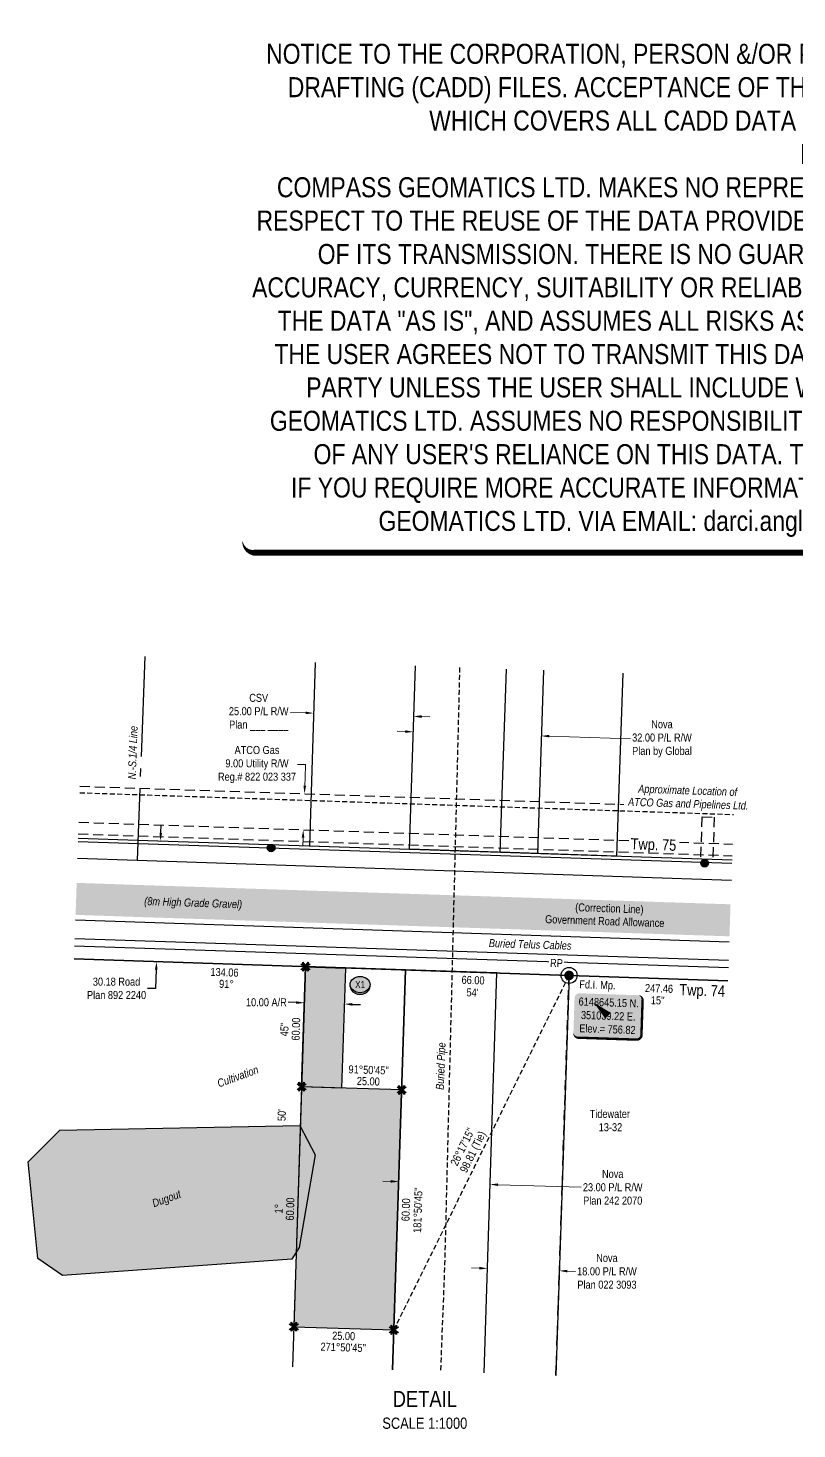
# Model space of a CAD drawing. Extents: x 349767 to 351792, y 6147755 to 6149515.
# Drawn here: x 349767 to 350727, y 6147765 to 6149515 of the extents above; entities that cross this region are included whole.
import ezdxf
from ezdxf.enums import TextEntityAlignment as Align

# ---------------------------------------------------------------- set-up
doc = ezdxf.new("R2010")
doc.units = 0
doc.header["$LTSCALE"] = 5
doc.header["$PDSIZE"] = 10
for name, pattern in [('foc-ACCESSROAD', [3.75, 2.5, -1.25]), ('foc-FLOWLINE', [3.75, 2.5, -1.25]), ('foc-QUARTERLINE', [33, 25, -3, 2, -3]), ('foc-TIELINE', [1.875, 1.25, -0.625]), ('POWERLINE5', [7.8, 2.4, -0.6, 0.6, -0.6, 0.6, -0.6, 2.4]), ('UG_PIPE', [1.875, 1.25, -0.625])]:
    doc.linetypes.add(name, pattern=pattern)
doc.layers.get('Defpoints').update_dxf_attribs({"color": 9})
for name, color, linetype in [('35', 37, 'Continuous'), ('AS-FENCE', 48, 'foc-FENCE'), ('AS-PIPE-UG', 44, 'UG_PIPE'), ('AS-PIPE-UG-T', 44, 'Continuous'), ('AS-POWER', 104, 'foc-POWER'), ('AS-POWER-EXISTING', 72, 'POWERLINE5'), ('AS-ROADS', 254, 'Continuous'), ('AS-TELUS', 224, 'foc-TEL'), ('C-AR', 13, 'foc-ACCESSROAD'), ('C-RW', 13, 'Continuous'), ('D-TXT', 6, 'Continuous'), ('DETAIL-T', 7, 'Continuous'), ('F-EZE', 190, 'foc-FLOWLINE'), ('F-RW', 190, 'Continuous'), ('F-WS', 190, 'foc-ACCESSROAD'), ('L-BD', 7, 'Continuous'), ('L-BD1', 253, 'Continuous'), ('L-MON', 1, 'Continuous'), ('L-QSEC', 8, 'foc-QUARTERLINE'), ('L-ROAD-T', 7, 'Continuous'), ('L-SEC', 7, 'Continuous'), ('L-TIE', 7, 'foc-TIELINE'), ('L-TITLEDB', 4, 'Continuous'), ('L-TITLEDB-T', 4, 'Continuous'), ('P-CROSSINGS', 250, 'Continuous'), ('P-PROPOSED', 10, 'Continuous'), ('P-PROPOSED-H', 21, 'Continuous'), ('P-TXT', 4, 'Continuous'), ('T-WATER', 160, 'Continuous'), ('T-WATER-H', 133, 'Continuous'), ('T-WATER-T', 170, 'Continuous')]:
    doc.layers.add(name, color=color, linetype=linetype)
for name, color, linetype, lineweight in [('C-RW-T', 13, 'Continuous', 9), ('F-RW-T', 190, 'Continuous', 9), ('F-WS-T', 190, 'Continuous', 9), ('T-TEXT', 48, 'Continuous', 18)]:
    doc.layers.add(name, color=color, linetype=linetype, lineweight=lineweight)
doc.layers.add('DISCLAIMER', color=7, linetype='Continuous', plot=False)
doc.styles.add('175L', font='ARIALN.TTF', dxfattribs={"height": 20})
doc.styles.add('80', font='ARIALN.TTF', dxfattribs={"height": 10})
doc.styles.add('80CG', font='ARIALN.TTF', dxfattribs={"height": 10})
doc.styles.add('80L', font='ARIALN.TTF', dxfattribs={"height": 10})
doc.styles.add('80LS', font='ARIALNI.TTF', dxfattribs={"height": 10})
doc.styles.add('Crossing', font='ARIALN.TTF', dxfattribs={"height": 10})
doc.styles.add('foc-LtypeFont', font='ARIALN.TTF', dxfattribs={"height": 7.35})
doc.linetypes.add('foc-FENCE', pattern='A,10,-1,["X",foc-LtypeFont,S=0.2,R=0,X=-0.625,Y=-0.75],-1.24', length=12.24)
doc.linetypes.add('foc-FENCE-NOLINE', pattern='A,0,-6,["X",foc-LtypeFont,S=0.2,R=0,X=-0.625,Y=-0.75],-6.24', length=12.24)
doc.linetypes.add('foc-POWER', pattern='A,6,-1,["P",foc-LtypeFont,S=0.2,R=0,X=-0.625,Y=-0.75],-1.24,4', length=12.24)
doc.linetypes.add('foc-TEL', pattern='A,2,-1,["T",foc-LtypeFont,S=0.2,R=0,X=-0.425,Y=-0.75],-1.24,8', length=12.24)
doc.dimstyles.new('Compass 5 000', dxfattribs={"dimscale": 5, "dimtxt": 9, "dimasz": 2, "dimexe": 0.2, "dimexo": 0.0625, "dimgap": 0.5, "dimtad": 0, "dimtih": 1, "dimtoh": 1, "dimzin": 0, "dimdsep": 46, "dimtxsty": '80CG', "dimcen": 0.1, "dimse1": 1, "dimse2": 1, "dimclrd": 256, "dimclrt": 256, "dimaunit": 1, "dimadec": 4, "dimazin": 0, "dimtfac": 0.06, "dimtofl": 0, "dimtmove": 0, "dimatfit": 1, "dimfxl": 0.2, "dimtolj": 1, "dimtzin": 0, "dimlwd": -1, "dimarcsym": 0})

# ---------------------------------------------------------------- blocks, each defined once
blk = doc.blocks.new('POWERPOLE')
h = blk.add_hatch(color=255)
edge = h.paths.add_edge_path()
edge.add_arc((0, 0), 0.96, 0, 360)
at = {"linetype": 'Continuous'}
for p, q in [((0.68, -0.68), (-0.68, 0.68)), ((-0.68, -0.68), (0.68, 0.68))]:
    blk.add_line(p, q, dxfattribs=at)
blk.add_circle((0, 0), 0.96, dxfattribs=at)
blk = doc.blocks.new('*D41')
at = {"layer": 'Defpoints', "color": 0, "transparency": 16777216}
for p in [(349844.6, 6148502.6), (349839.6, 6148351.7), (349927.7, 6148348.7)]:
    blk.add_point(p, dxfattribs=at)
at = {"layer": 'L-TITLEDB-T', "transparency": 16777216}
for p, q in [((349933, 6148509.6), (349933.4, 6148519.6)), ((349927.3, 6148338.8), (349926.6, 6148315.4)), ((349926.6, 6148315.4), (349916.6, 6148315.4))]:
    blk.add_line(p, q, dxfattribs=at)
for points in [[(349931.4, 6148509.7), (349934.7, 6148509.6), (349932.7, 6148499.6)], [(349925.7, 6148338.8), (349929, 6148338.7), (349927.7, 6148348.7)]]:
    blk.add_solid(points, dxfattribs=at)
at = {"layer": 'L-TITLEDB-T', "transparency": 16777216, "insert": (349877.8, 6148315.4), "char_height": 10, "attachment_point": 5, "style": '80CG'}
blk.add_mtext('\\A1;30.18 Road\\PPlan 892 2240', dxfattribs=at)
blk = doc.blocks.new('*D42')
at = {"layer": 'Defpoints', "color": 0, "transparency": 16777216}
for p in [(350249.2, 6148666.4), (350409.1, 6148661.2), (350408.1, 6148630.7)]:
    blk.add_point(p, dxfattribs=at)
at = {"layer": 'F-RW-T', "transparency": 16777216}
for p, q in [((350238.3, 6148636.2), (350228.3, 6148636.5)), ((350418.1, 6148630.4), (350519.4, 6148627.2))]:
    blk.add_line(p, q, dxfattribs=at)
for points in [[(350238.3, 6148637.9), (350238.2, 6148634.5), (350248.3, 6148635.9)], [(350418.2, 6148632.1), (350418.1, 6148628.8), (350408.1, 6148630.7)]]:
    blk.add_solid(points, dxfattribs=at)
at = {"layer": 'F-RW-T', "transparency": 16777216, "insert": (350558.9, 6148627.2), "char_height": 10, "attachment_point": 5, "style": '80CG'}
blk.add_mtext('\\A1;Nova\\P32.00 P/L R/W\\PPlan by Global', dxfattribs=at)
blk = doc.blocks.new('*D43')
at = {"layer": 'Defpoints', "color": 0, "transparency": 16777216}
for p in [(350341, 6147965.9), (350430.7, 6147962.6), (350430.8, 6147963)]:
    blk.add_point(p, dxfattribs=at)
at = {"layer": 'F-RW-T', "transparency": 16777216}
for p, q in [((350331, 6147965.9), (350321, 6147966.2)), ((350440.7, 6147962.2), (350451.1, 6147961.9))]:
    blk.add_line(p, q, dxfattribs=at)
for points in [[(350331, 6147967.5), (350330.9, 6147964.2), (350341, 6147965.5)], [(350440.8, 6147963.9), (350440.7, 6147960.6), (350430.7, 6147962.6)]]:
    blk.add_solid(points, dxfattribs=at)
at = {"layer": 'F-RW-T', "transparency": 16777216, "insert": (350490.2, 6147961.9), "char_height": 10, "attachment_point": 5, "style": '80CG'}
blk.add_mtext('\\A1;Nova\\P18.00 P/L R/W\\PPlan 022 3093 ', dxfattribs=at)
blk = doc.blocks.new('TEMP')
h = blk.add_hatch(color=255)
h.dxf.hatch_style = 1
h.paths.add_polyline_path([(0, 0.25), (-0.67, 1.15), (-0.67, 0.67), (-1.15, 0.67), (-0.25, 0), (-1.15, -0.67), (-0.67, -0.67), (-0.67, -1.15), (0, -0.25), (0.67, -1.15), (0.67, -0.67), (1.15, -0.67), (0.25, 0), (1.15, 0.67), (0.67, 0.67), (0.67, 1.15)])
h.paths.add_polyline_path([(0.57, 0.85), (0.57, 0.57), (0.85, 0.57), (0.08, 0), (0.85, -0.57), (0.57, -0.57), (0.57, -0.85), (0, -0.08), (-0.57, -0.85), (-0.57, -0.57), (-0.85, -0.57), (-0.08, 0), (-0.85, 0.57), (-0.57, 0.57), (-0.57, 0.85), (0, 0.08)], flags=16)
h = blk.add_hatch(color=1)
h.dxf.hatch_style = 1
h.paths.add_polyline_path([(0, 0.08), (-0.57, 0.85), (-0.57, 0.57), (-0.85, 0.57), (-0.08, 0), (-0.85, -0.57), (-0.57, -0.57), (-0.57, -0.85), (0, -0.08), (0.57, -0.85), (0.57, -0.57), (0.85, -0.57), (0.08, 0), (0.85, 0.57), (0.57, 0.57), (0.57, 0.85)])
at = {"color": 1}
for p, q in [((-0.08, 0), (0.08, 0)), ((0, 0.08), (0, -0.08))]:
    blk.add_line(p, q, dxfattribs=at)
at = {"color": 255, "flags": 128}
blk.add_lwpolyline([(-0.25, 0), (-1.15, 0.67), (-0.67, 0.67), (-0.67, 1.15), (0, 0.25), (0.67, 1.15), (0.67, 0.67), (1.15, 0.67), (0.25, 0), (1.15, -0.67), (0.67, -0.67), (0.67, -1.15), (0, -0.25), (-0.67, -1.15), (-0.67, -0.67), (-1.15, -0.67)], close=True, dxfattribs=at)
at = {"color": 1, "flags": 128}
blk.add_lwpolyline([(-0.08, 0), (-0.85, 0.57), (-0.57, 0.57), (-0.57, 0.85), (0, 0.08), (0.57, 0.85), (0.57, 0.57), (0.85, 0.57), (0.08, 0), (0.85, -0.57), (0.57, -0.57), (0.57, -0.85), (0, -0.08), (-0.57, -0.85), (-0.57, -0.57), (-0.85, -0.57)], close=True, dxfattribs=at)
blk = doc.blocks.new('*D48')
at = {"layer": 'C-RW-T', "transparency": 16777216}
for p, q in [((350114, 6148659.6), (350094.9, 6148660.2)), ((350258.9, 6148654.9), (350268.9, 6148654.6))]:
    blk.add_line(p, q, dxfattribs=at)
for points in [[(350114, 6148661.2), (350113.9, 6148657.9), (350124, 6148659.2)], [(350258.9, 6148656.6), (350258.8, 6148653.2), (350248.9, 6148655.2)]]:
    blk.add_solid(points, dxfattribs=at)
at = {"layer": 'Defpoints', "color": 0, "transparency": 16777216}
for p in [(350124, 6148659.2), (350121.2, 6148574.6), (350246.1, 6148570.6)]:
    blk.add_point(p, dxfattribs=at)
at = {"layer": 'C-RW-T', "transparency": 16777216, "insert": (350055.3, 6148660.2), "char_height": 10, "attachment_point": 5, "style": '80CG'}
blk.add_mtext('\\A1;CSV\\P25.00 P/L R/W\\PPlan ___ ____', dxfattribs=at)
blk = doc.blocks.new('*D49')
at = {"layer": 'Defpoints', "color": 0, "transparency": 16777216}
for p in [(350112.3, 6148297.4), (350110.6, 6148244.1), (350160.6, 6148242.5)]:
    blk.add_point(p, dxfattribs=at)
at = {"layer": 'P-TXT', "transparency": 16777216}
for p, q in [((350102.3, 6148297.7), (350092.1, 6148298)), ((350172.3, 6148295.4), (350182.3, 6148295.1))]:
    blk.add_line(p, q, dxfattribs=at)
for points in [[(350102.4, 6148299.3), (350102.3, 6148296), (350112.3, 6148297.4)], [(350172.3, 6148297.1), (350172.2, 6148293.8), (350162.3, 6148295.8)]]:
    blk.add_solid(points, dxfattribs=at)
at = {"layer": 'P-TXT', "transparency": 16777216, "insert": (350064.9, 6148298), "char_height": 10, "attachment_point": 5, "style": '80CG'}
blk.add_mtext('\\A1;10.00 A/R', dxfattribs=at)
blk = doc.blocks.new('*U50')
h = blk.add_hatch(color=254)
edge = h.paths.add_edge_path()
edge.add_line((-36.5, -28.5), (36.5, -28.5))
edge.add_arc((36.5, -22.5), 6, 270, 360)
edge.add_line((42.5, -22.5), (42.5, 21))
edge.add_arc((36.5, 21), 6, 0, 90)
edge.add_line((36.5, 27), (-36.5, 27))
edge.add_arc((-36.5, 21), 6, 90, 180)
edge.add_line((-42.5, 21), (-42.5, -22.5))
edge.add_arc((-36.5, -22.5), 6, 180, 270)
at = {"color": 1, "flags": 128}
blk.add_lwpolyline([(-36.5, -28.5, 3, 3, 0), (36.5, -28.5, 3, 3, 0.414214), (42.5, -22.5, 3, 3, 0), (42.5, 21, 3, 0, 0.414214), (36.5, 27, 0, 0, 0), (-36.5, 27, 0, 0, 0.414214), (-42.5, 21, 0, 0, 0), (-42.5, -22.5, 0, 3, 0.414214)], format="xyseb", close=True, dxfattribs=at)
blk.add_lwpolyline([(-18.3, 16.2, 0, 10, 0), (0, 0, 5, 5, 0)], format="xyseb", dxfattribs=at)
at = {"color": 1, "style": '80'}
blk.add_attdef('ENTER_TEXT_001', (-36, -5), '', height=10, dxfattribs=at)
blk = doc.blocks.new('fdia')
at = {"color": 255, "const_width": 1}
blk.add_lwpolyline([(-0.5, 0, 1), (0.5, 0, 1)], format="xyb", close=True, dxfattribs=at)
blk = doc.blocks.new('Fdiaa')
blk.add_blockref('fdia', (0, 0))
blk = doc.blocks.new('fdib')
at = {"color": 1, "const_width": 1.6}
blk.add_lwpolyline([(-0.4, 0, 1), (0.4, 0, 1)], format="xyb", close=True, dxfattribs=at)
at = {"color": 1}
blk.add_circle((0, 0), 0.8, dxfattribs=at)
blk = doc.blocks.new('Fdibb')
blk.add_blockref('fdib', (0, 0))
blk = doc.blocks.new('fdicc')
for name in ['Fdibb', 'Fdiaa']:
    blk.add_blockref(name, (0, 0))
blk = doc.blocks.new('FDI')
blk.add_blockref('fdicc', (0, 0))
blk = doc.blocks.new('xing2')
h = blk.add_hatch(color=50)
h.dxf.hatch_style = 1
edge = h.paths.add_edge_path()
edge.add_ellipse((0, 0), major_axis=(-12.5, 0), ratio=0.816297, start_angle=0, end_angle=360)
h = blk.add_hatch(color=250)
h.dxf.hatch_style = 1
edge = h.paths.add_edge_path()
edge.add_ellipse((0, -2), major_axis=(-12.5, 0), ratio=0.816297, start_angle=0, end_angle=180)
edge.add_line((12.5, -2), (12.5, 0))
edge.add_ellipse((0, 0), major_axis=(-12.5, 0), ratio=0.816297, start_angle=0, end_angle=180, ccw=False)
edge.add_line((-12.5, 0), (-12.5, -2))
at = {"color": 250}
blk.add_ellipse((0, 0), major_axis=(-12.5, 0), ratio=0.816297, dxfattribs=at)
blk.add_ellipse((0, -2), major_axis=(-12.5, 0), ratio=0.816297, start_param=0, end_param=3.141593, dxfattribs=at)
at = {"color": 250, "style": 'Crossing'}
blk.add_attdef('CROSSING', text='', height=9, dxfattribs=at).set_placement((0.1, 0), align=Align.MIDDLE_CENTER)
at = {"color": 250, "style": 'Crossing', "flags": 1}
for tag, p in [('OWNER', (0.1, -12.5)), ('DESCRIPTION', (0.1, -25.8)), ('LOCATION', (0.1, -39.3)), ('DWG_REF', (0.1, -52.8))]:
    blk.add_attdef(tag, text='', height=9, dxfattribs=at).set_placement(p, align=Align.MIDDLE_CENTER)
blk = doc.blocks.new('*D52')
at = {"layer": 'Defpoints', "color": 0, "transparency": 16777216}
for p in [(350112.5, 6148558.5), (350338.5, 6148550.9), (350337, 6148506)]:
    blk.add_point(p, dxfattribs=at)
at = {"layer": 'F-RW-T', "transparency": 16777216}
for p, q in [((350103.7, 6148595), (350113.7, 6148595)), ((350113.7, 6148595), (350113.2, 6148578.5)), ((350112.8, 6148568.5), (350113.2, 6148578.5)), ((350110.7, 6148503.6), (350110.3, 6148493.6))]:
    blk.add_line(p, q, dxfattribs=at)
for points in [[(350111.2, 6148568.6), (350114.5, 6148568.5), (350112.5, 6148558.5)], [(350109, 6148503.6), (350112.3, 6148503.5), (350111, 6148513.6)]]:
    blk.add_solid(points, dxfattribs=at)
at = {"layer": 'F-RW-T', "transparency": 16777216, "insert": (350053.2, 6148595), "char_height": 10, "attachment_point": 5, "style": '80CG'}
blk.add_mtext('\\A1;ATCO Gas \\P9.00 Utility R/W\\PReg.# 822 023 337', dxfattribs=at)
blk = doc.blocks.new('*D54')
at = {"layer": 'Defpoints', "color": 0, "transparency": 16777216}
for p in [(350231.3, 6148111), (350345.4, 6148107.4), (350344.3, 6148070.5)]:
    blk.add_point(p, dxfattribs=at)
at = {"layer": 'F-RW-T', "transparency": 16777216}
for p, q in [((350220.2, 6148074.3), (350210.2, 6148074.7)), ((350354.2, 6148070.2), (350457.9, 6148066.9))]:
    blk.add_line(p, q, dxfattribs=at)
for points in [[(350220.2, 6148076), (350220.1, 6148072.7), (350230.2, 6148074)], [(350354.3, 6148071.8), (350354.2, 6148068.5), (350344.3, 6148070.5)]]:
    blk.add_solid(points, dxfattribs=at)
at = {"layer": 'F-RW-T', "transparency": 16777216, "insert": (350497.4, 6148066.9), "char_height": 10, "attachment_point": 5, "style": '80CG'}
blk.add_mtext('\\A1;Nova\\P23.00 P/L R/W\\PPlan 242 2070', dxfattribs=at)
blk = doc.blocks.new('Disclaimer_Legal')
at = {"layer": 'DISCLAIMER', "color": 254, "flags": 128}
blk.add_lwpolyline([(-3612.9, -1104.6, 37.5, 37.5, 0), (4096.1, -1104.6, 37.5, 37.5, 0.414214), (4171.1, -1029.6, 37.5, 37.5, 0), (4171.1, 2078.7, 37.5, 0, 0.414214), (4096.1, 2153.7, 0, 0, 0), (-3612.9, 2153.7, 0, 0, 0.414214), (-3687.9, 2078.7, 0, 0, 0), (-3687.9, -1029.6, 0, 37.5, 0.414214)], format="xyseb", close=True, dxfattribs=at)
at = {"layer": 'DISCLAIMER', "color": 254, "insert": (241.6, 533.9), "char_height": 125, "width": 7717.568, "attachment_point": 5, "style": '80'}
blk.add_mtext('NOTICE TO THE CORPORATION, PERSON &/OR PERSONS REGARDING THIS COMPUTER AIDED DESIGN AND DRAFTING (CADD) FILES. ACCEPTANCE OF THE CADD DATA IS BASED ON THE FOLLOWING DISCLAIMER WHICH COVERS ALL CADD DATA RECIEVED FROM COMPASS GEOMATICS LTD.\\P{\\fArial Narrow|b1|i0|c0|p34;DISCLAIMER}\\PCOMPASS GEOMATICS LTD. MAKES NO REPRESENTATION OR WARRANTIES, EXPRESS OR IMPLIED, WITH RESPECT TO THE REUSE OF THE DATA PROVIDED HEREWITH, REGARDLESS OF ITS FORMAT OR THE MEANS OF ITS TRANSMISSION. THERE IS NO GUARANTEE OR REPRESENTATION TO THE USER AS TO THE ACCURACY, CURRENCY, SUITABILITY OR RELIABILITY OF THIS DATA FOR ANY PURPOSE. THE USER ACCEPTS THE DATA "AS IS", AND ASSUMES ALL RISKS ASSOCIATED WITH ITS USE. BY ACCEPTANCE OF THIS DATA, THE USER AGREES NOT TO TRANSMIT THIS DATA OR PROVIDE ACCESS OR ANY PART OF IT TO ANOTHER PARTY UNLESS THE USER SHALL INCLUDE WITH THE DATA A COPY OF THIS DISCLAIMER. COMPASS GEOMATICS LTD. ASSUMES NO RESPONSIBILITY FOR ACTUAL OR CONSEQUENTIAL DAMAGE AS A RESULT OF ANY USER\'S RELIANCE ON THIS DATA. THIS CADD FILE IS FOR ILLUSTRATION PURPOSES ONLY.\\PIF YOU REQUIRE MORE ACCURATE INFORMATION, PLEASE CONTACT DARCI ANGLEHART AT COMPASS GEOMATICS LTD. VIA EMAIL: darci.anglehart@compassgeomatics.ca OR CELL: 506-961-7292', dxfattribs=at)

msp = doc.modelspace()

# ---------------------------------------------------------------- hatches: boundary and pattern name
at = {"layer": 'P-PROPOSED-H'}
h = msp.add_hatch(color=256, dxfattribs=at)
h.dxf.hatch_style = 1
h.paths.add_polyline_path([(350163.726, 6148340.818), (350158.897, 6148190.932), (350108.936, 6148192.542), (350113.766, 6148342.479)])
h = msp.add_hatch(color=256, dxfattribs=at)
h.dxf.hatch_style = 1
h.paths.add_polyline_path([(350233.84, 6148188.518), (350108.936, 6148192.542), (350099.278, 6147892.771), (350224.182, 6147888.747)])
at = {"layer": 'T-WATER-H'}
h = msp.add_hatch(color=256, dxfattribs=at)
h.dxf.hatch_style = 1
h.paths.add_polyline_path([(350096.799, 6147977.171), (349810.489, 6147956.661), (349779.574, 6147978.101), (349767.259, 6148098.616), (349807.019, 6148138.211), (350106.834, 6148143.991), (350125.849, 6148107.346), (350106.004, 6147991.631)])

# ---------------------------------------------------------------- linework, layer by layer
at = {"layer": 'AS-FENCE', "linetype": 'foc-FENCE-NOLINE', "flags": 128}
msp.add_lwpolyline([(349824.839, 6148352.164), (350641.33, 6148325.014)], dxfattribs=at)
at = {"layer": 'AS-PIPE-UG', "flags": 128}
msp.add_lwpolyline([(350306.241, 6148716.309), (350287.489, 6147971.191), (350282.342, 6147836.752)], dxfattribs=at)
at = {"layer": 'AS-PIPE-UG'}
msp.add_lwpolyline([(349831.743, 6148559.792), (350648.282, 6148532.643)], dxfattribs=at)
at = {"layer": 'AS-POWER', "flags": 128}
msp.add_lwpolyline([(349829.721, 6148498.99), (350646.242, 6148471.707)], dxfattribs=at)
at = {"layer": 'AS-ROADS', "const_width": 39.99, "flags": 128}
msp.add_lwpolyline([(349827.334, 6148427.21), (349897.184, 6148424.806), (350643.854, 6148400.4)], dxfattribs=at)
at = {"layer": 'AS-TELUS'}
for p, q in [((349826.461, 6148400.969), (350642.959, 6148373.67)), ((349825.388, 6148368.679), (350641.878, 6148341.38))]:
    msp.add_line(p, q, dxfattribs=at)
at = {"layer": 'C-RW', "flags": 128}
for points in [[(350126.009, 6148722.492), (350118.63, 6148493.441), (350243.529, 6148489.26), (350250.906, 6148718.207)], [(350222.571, 6147838.727), (350238.669, 6148338.403), (350113.769, 6148342.557), (350097.669, 6147842.852)], [(350222.571, 6147838.727), (350238.669, 6148338.403), (350113.769, 6148342.557), (350097.669, 6147842.852)]]:
    msp.add_lwpolyline(points, dxfattribs=at)
at = {"layer": 'F-EZE'}
for p, q in [((349832.011, 6148567.856), (349906.61, 6148565.411)), ((349906.674, 6148565.409), (350648.548, 6148540.569)), ((349830.035, 6148508.436), (350646.556, 6148481.097))]:
    msp.add_line(p, q, dxfattribs=at)
msp.add_lwpolyline([(350607.392, 6148479.887), (350609.237, 6148529.841), (350624.225, 6148529.333), (350622.38, 6148479.379)], dxfattribs=at)
at = {"layer": 'F-EZE', "flags": 128}
msp.add_lwpolyline([(349830.517, 6148522.944), (350647.042, 6148495.605)], dxfattribs=at)
at = {"layer": 'F-RW', "flags": 128}
for points in [[(350410.773, 6148712.723), (350403.401, 6148483.907), (350243.529, 6148489.26), (350250.906, 6148718.207)], [(350510.003, 6148709.318), (350502.156, 6148480.6), (350356.662, 6148485.472), (350364.558, 6148714.308)], [(350336.895, 6147834.951), (350352.499, 6148334.618), (350238.669, 6148338.403), (350222.571, 6147838.727)], [(350336.895, 6147834.951), (350352.499, 6148334.618), (350442.934, 6148331.561), (350426.434, 6147831.993)]]:
    msp.add_lwpolyline(points, dxfattribs=at)
at = {"layer": 'F-WS', "flags": 128}
msp.add_lwpolyline([(350426.434, 6147831.993), (350442.934, 6148331.561), (350641.329, 6148324.98)], dxfattribs=at)
at = {"layer": 'L-QSEC'}
msp.add_line((349913.004, 6148729.799), (349903.663, 6148475.481), dxfattribs=at)
at = {"layer": 'L-SEC'}
for p, q in [((349829.021, 6148477.928), (349903.663, 6148475.481)), ((349903.663, 6148475.481), (350645.537, 6148450.641)), ((350642.172, 6148350.144), (349825.674, 6148377.294))]:
    msp.add_line(p, q, dxfattribs=at)
at = {"layer": 'L-TITLEDB'}
for p, q in [((349829.856, 6148503.058), (349904.504, 6148500.611)), ((349904.504, 6148500.611), (350646.378, 6148475.771)), ((350641.33, 6148325.014), (349824.839, 6148352.164))]:
    msp.add_line(p, q, dxfattribs=at)
at = {"layer": 'P-PROPOSED', "flags": 128}
for points in [[(350163.726, 6148340.818), (350158.897, 6148190.932), (350108.936, 6148192.542), (350113.766, 6148342.479)], [(350233.84, 6148188.518), (350108.936, 6148192.542), (350099.278, 6147892.771), (350224.182, 6147888.747)]]:
    msp.add_lwpolyline(points, close=True, dxfattribs=at)
at = {"layer": 'T-WATER', "flags": 128}
msp.add_lwpolyline([(350096.799, 6147977.171), (349810.489, 6147956.661), (349779.574, 6147978.101), (349767.259, 6148098.616), (349807.019, 6148138.211), (350106.834, 6148143.991), (350125.849, 6148107.346), (350106.004, 6147991.631)], close=True, dxfattribs=at)

# ---------------------------------------------------------------- block references
at = {"layer": 'AS-POWER-EXISTING', "color": 6, "xscale": 4.998775, "yscale": 4.998775, "zscale": 4.998775}
for p in [(350070.839, 6148490.896), (350612.199, 6148471.801)]:
    msp.add_blockref('POWERPOLE', p, dxfattribs=at)
at = {"layer": 'C-AR', "color": 6, "xscale": 0.2, "yscale": 0.2, "zscale": 0.2}
msp.add_blockref('Disclaimer_Legal', (350772.753, 6149080.536), dxfattribs=at)
at = {"layer": 'DETAIL-T', "color": 6}
ref = msp.add_blockref('*U50', (350491.542, 6148281.072), dxfattribs=dict(at, rotation=358.0954936411432))
ref.add_attrib('ENTER_TEXT_001', '6148645.15 N.', (350454.659, 6148294.077), dxfattribs={"layer": '0', "color": 1, "height": 10, "rotation": 358.095494, "style": '80'})
ref.add_attrib('ENTER_TEXT_002', '351039.22 E.', (350457.577, 6148277.263), dxfattribs={"layer": '0', "color": 1, "height": 10, "rotation": 358.095494, "style": '80'})
ref.add_attrib('ENTER_TEXT_003', 'Elev.= 756.82', (350455.498, 6148260.616), dxfattribs={"layer": '0', "color": 1, "height": 10, "rotation": 358.095494, "style": '80'})
at = {"layer": 'L-MON', "color": 6, "xscale": 4.998775, "yscale": 4.998775, "zscale": 4.998775}
for p in [(350113.766, 6148342.479), (350108.936, 6148192.542), (350233.84, 6148188.518), (350099.278, 6147892.771), (350224.182, 6147888.747)]:
    msp.add_blockref('TEMP', p, dxfattribs=at)
at = {"layer": 'P-CROSSINGS', "color": 6, "xscale": 0.999755, "yscale": 0.999755, "zscale": 0.999755}
msp.add_blockref('xing2', (350181.922, 6148320.178), dxfattribs=at).add_auto_attribs({'CROSSING': 'X1'})

# ---------------------------------------------------------------- texts
at = {"layer": 'AS-PIPE-UG-T', "insert": (350276.398, 6148188.879), "char_height": 9.99755, "attachment_point": 1, "rotation": 87.796356, "style": '80L'}
msp.add_mtext_dynamic_manual_height_columns('{\\fArial Narrow|b0|i1|c0|p34;Buried Pipe}', width=59.03588, gutter_width=50, heights=[0], dxfattribs=at)
at = {"layer": 'AS-TELUS', "insert": (350342.912, 6148377.04), "char_height": 9.99755, "attachment_point": 1, "rotation": 358.118372, "style": '80L'}
msp.add_mtext_dynamic_manual_height_columns('{\\fArial Narrow|b0|i1|c0|p34;Buried Telus Cables}', width=105.06561, gutter_width=50, heights=[0], dxfattribs=at)
at = {"layer": 'D-TXT', "color": 3, "style": '80L'}
msp.add_text('Twp. 74', height=13.9966, rotation=358.056759, dxfattribs=at).set_placement((350580.39, 6148306.952))
at = {"layer": 'DETAIL-T', "color": 3, "insert": (350262.739, 6147788.782), "char_height": 19.9951, "width": 105.47974, "attachment_point": 5, "style": '80CG'}
msp.add_mtext('DETAIL\\P{\\H0.7x;SCALE 1:1000}', dxfattribs=at)
at = {"layer": 'F-WS-T', "insert": (350468.401, 6148163.627), "char_height": 9.99755, "attachment_point": 1, "style": '175L'}
msp.add_mtext_dynamic_manual_height_columns('\\pi0.19939;Tidewater\\P\\pi11.54723;13-32', width=50.5502, gutter_width=100, heights=[0], dxfattribs=at)
at = {"layer": 'L-BD', "style": '80L'}
for s, p in [('134.06', (350012.604, 6148335.53)), ('91°', (350015.073, 6148320.902)), ('66.00', (350323.005, 6148325.712)), ("54'", (350322.334, 6148310.266)), ('247.46', (350555.244, 6148315.356)), ("15''", (350553.58, 6148300.367))]:
    msp.add_text(s, height=9.9976, rotation=358.0955, dxfattribs=at).set_placement(p, align=Align.MIDDLE)
at = {"layer": 'L-BD', "insert": (350292.976, 6148094.747), "char_height": 9.99755, "width": 54.78644, "attachment_point": 1, "rotation": 63.71047, "line_spacing_factor": 0.855, "style": '80L'}
msp.add_mtext("\\pi2.64144;26°17'15''\\P\\pi0.27844;98.81 (Tie) ", dxfattribs=at)
at = {"layer": 'L-BD1', "style": '80L'}
for s, height, rotation, p in [("45''", 9.9976, 88.1547, (350087.484, 6148264.076)), ('60.00', 9.9976, 88.1547, (350101.753, 6148264.557)), ("91°50'45''", 9.9976, 358.1547, (350192.651, 6148213.601)), ('25.00', 9.9976, 358.1547, (350192.192, 6148199.362)), ("50'", 9.9976, 88.1547, (350084.038, 6148157.117)), ('60.00', 9.9976, 88.1547, (350094.51, 6148039.75)), ('60.00', 9.9976, 88.1547, (350239.021, 6148038.85)), ("181°50'45''", 9.99755, 88.1547, (350254.01, 6148038.367)), ('1°', 9.9976, 88.1547, (350080.271, 6148040.209)), ('25.00', 9.9976, 358.1547, (350161.38, 6147881.259)), ("271°50'45''", 9.99755, 358.1547, (350160.921, 6147867.019))]:
    msp.add_text(s, height=height, rotation=rotation, dxfattribs=at).set_placement(p, align=Align.MIDDLE)
at = {"layer": 'L-MON', "insert": (350455.889, 6148325.589), "char_height": 10, "attachment_point": 1, "rotation": 358.065686, "style": '80L'}
msp.add_mtext_dynamic_manual_height_columns('Fd.I. Mp.', width=44.3292, gutter_width=50, heights=[0], dxfattribs=at)
at = {"layer": 'L-QSEC', "insert": (349891.904, 6148576.701), "char_height": 9.99755, "attachment_point": 1, "rotation": 88.116284, "style": '80L'}
msp.add_mtext_dynamic_manual_height_columns('{\\fArial Narrow|b0|i1|c0|p34;N.-S.1/4 Line}', width=66.67572, gutter_width=50, heights=[0], dxfattribs=at)
at = {"layer": 'L-ROAD-T', "style": '80L'}
for s, p in [('(Correction Line)', (350493.236, 6148415.395)), ('Government Road Allowance', (350487.447, 6148399.41))]:
    msp.add_text(s, height=9.99755, rotation=358.056759, dxfattribs=at).set_placement(p, align=Align.MIDDLE_CENTER)
at = {"layer": 'T-TEXT', "style": '80LS'}
for s, rotation, p in [('(8m High Grade Gravel)', 358.056759, (349973.512, 6148422.444)), ('Cultivation', 20, (350029.247, 6148205.423))]:
    msp.add_text(s, height=9.99755, rotation=rotation, dxfattribs=at).set_placement(p, align=Align.MIDDLE_CENTER)
at = {"layer": 'T-WATER-T', "insert": (349921.108, 6148051.276), "char_height": 9.99755, "attachment_point": 1, "rotation": 20, "style": '80L'}
msp.add_mtext_dynamic_manual_height_columns('{\\fArial Narrow|b0|i1|c0|p34;Dugout}', width=37.48063, gutter_width=50, heights=[0], dxfattribs=at)

# ---------------------------------------------------------------- dimensions: what is measured, and where the dimension line sits
at = {"layer": 'C-RW-T', "color": 6}
dim = msp.add_linear_dim(base=(350123.972, 6148659.238), p1=(350246.149, 6148570.573), p2=(350121.245, 6148574.597), angle=178.1547, text='CSV\\P25.00 P/L R/W\\PPlan ___ ____', dimstyle='Compass 5 000', dxfattribs=at)
dim.commit()
dim.dimension.update_dxf_attribs({"geometry": '*D48', "text_midpoint": (350055.327, 6148660.176), "dimtype": 161})
at = {"layer": 'F-RW-T', "color": 6}
dim = msp.add_linear_dim(base=(350112.515, 6148558.517), p1=(350337.017, 6148505.986), p2=(350338.522, 6148550.949), angle=88.082311, text='ATCO Gas \\P9.00 Utility R/W\\PReg.# 822 023 337', dimstyle='Compass 5 000', override={"dimtmove": 1}, dxfattribs=at)
dim.commit()
dim.dimension.update_dxf_attribs({"geometry": '*D52', "text_midpoint": (350087.612, 6148595.044), "dimtype": 161})
dim = msp.add_linear_dim(base=(350344.25, 6148070.469), p1=(350231.342, 6148110.979), p2=(350345.404, 6148107.417), angle=358.211349, text='Nova\\P23.00 P/L R/W\\PPlan 242 2070', dimstyle='Compass 5 000', dxfattribs=at)
dim.commit()
dim.dimension.update_dxf_attribs({"geometry": '*D54', "text_midpoint": (350497.413, 6148066.92), "dimtype": 161})
at = {"layer": 'F-RW-T'}
dim = msp.add_linear_dim(base=(350430.747, 6147962.579), p1=(350340.986, 6147965.937), p2=(350430.76, 6147962.972), angle=358.108346, text='Nova\\P18.00 P/L R/W\\PPlan 022 3093 ', dimstyle='Compass 5 000', dxfattribs=at)
dim.commit()
dim.dimension.update_dxf_attribs({"geometry": '*D43', "text_midpoint": (350490.191, 6147961.907), "dimtype": 161})
at = {"layer": 'L-TITLEDB-T', "color": 3}
dim = msp.add_linear_dim(base=(349927.676, 6148348.745), p1=(349844.646, 6148502.573), p2=(349839.629, 6148351.672), angle=268.095494, text='30.18 Road\\PPlan 892 2240', dimstyle='Compass 5 000', dxfattribs=at)
dim.commit()
dim.dimension.update_dxf_attribs({"geometry": '*D41', "text_midpoint": (349877.842, 6148315.355), "dimtype": 161})
at = {"layer": 'P-TXT'}
dim = msp.add_linear_dim(base=(350112.313, 6148297.36), p1=(350160.559, 6148242.501), p2=(350110.597, 6148244.111), angle=178.1547, text='10.00 A/R', dimstyle='Compass 5 000', dxfattribs=at)
dim.commit()
dim.dimension.update_dxf_attribs({"geometry": '*D49', "text_midpoint": (350064.858, 6148298.01), "dimtype": 161})

# ---------------------------------------------------------------- next in the draw order: texts
at = {"layer": '35', "color": 3, "insert": (350427.319, 6148352.052), "char_height": 10, "width": 15.98677, "attachment_point": 2, "rotation": 358.095494, "style": '80', "bg_fill": 3, "box_fill_scale": 1.15, "bg_fill_color": 256, "bg_fill_true_color": 256, "bg_fill_transparency": 0}
msp.add_mtext('RP', dxfattribs=at)
at = {"layer": 'AS-PIPE-UG-T', "insert": (350513.753, 6148570.345), "char_height": 9.99755, "attachment_point": 1, "rotation": 358.095915, "style": '175L', "bg_fill": 3, "box_fill_scale": 1.15, "bg_fill_color": 256, "bg_fill_true_color": 256, "bg_fill_transparency": 0}
msp.add_mtext_dynamic_manual_height_columns('\\pi15.71334;{\\fArial Narrow|b0|i1|c0|p34;Approximate Location of \\P\\pi3.65968;ATCO Gas and Pipelines Ltd.}', width=156.43697, gutter_width=100, heights=[0], dxfattribs=at)
at = {"layer": 'D-TXT', "color": 3, "insert": (350520.035, 6148503.112), "char_height": 13.9966, "width": 58.53981, "attachment_point": 1, "rotation": 358.056759, "style": '80L', "bg_fill": 3, "box_fill_scale": 1.15, "bg_fill_color": 256, "bg_fill_true_color": 256, "bg_fill_transparency": 0}
msp.add_mtext('Twp. 75', dxfattribs=at)

# ---------------------------------------------------------------- next in the draw order: linework, layer by layer
at = {"layer": '35', "color": 3}
msp.add_circle((350442.934, 6148331.561), 10, dxfattribs=at)
at = {"layer": 'L-TIE', "flags": 128}
msp.add_lwpolyline([(350224.182, 6147888.747), (350442.934, 6148331.561)], dxfattribs=at)

# ---------------------------------------------------------------- next in the draw order: block references
at = {"layer": 'L-MON', "xscale": 5.000000000000002, "yscale": 5.000000000000002, "zscale": 5.000000000000002}
msp.add_blockref('FDI', (350442.934, 6148331.561), dxfattribs=at)

# ---------------------------------------------------------------- next in the draw order: dimensions: what is measured, and where the dimension line sits
at = {"layer": 'F-RW-T'}
dim = msp.add_linear_dim(base=(350408.131, 6148630.738), p1=(350249.236, 6148666.378), p2=(350409.114, 6148661.227), angle=358.1547, text='Nova\\P32.00 P/L R/W\\PPlan by Global', dimstyle='Compass 5 000', dxfattribs=at)
dim.commit()
dim.dimension.update_dxf_attribs({"geometry": '*D42', "text_midpoint": (350558.883, 6148627.153), "dimtype": 161})

doc.saveas('drawing.dxf')
